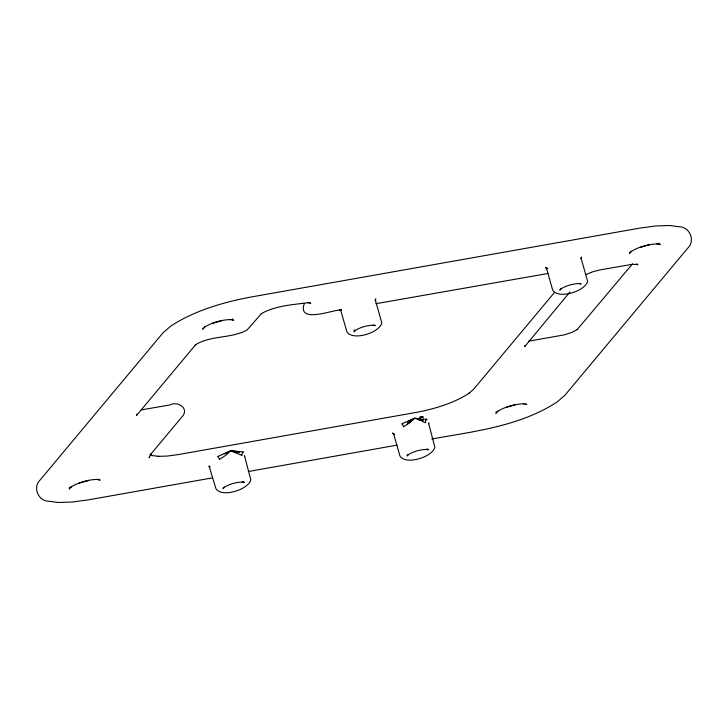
<?xml version="1.0" encoding="UTF-8"?>
<svg xmlns="http://www.w3.org/2000/svg" width="728" height="728" viewBox="0 0 728 728"><rect width="100%" height="100%" fill="white"/><g stroke="black" fill="none" stroke-linecap="round" stroke-linejoin="round"><path stroke-width="1.09" d="M428.51 422.968L434.862 447.129C432.732 456.975 405.687 465.538 399.936 455.974L393.821 434.543L392.556 432.996L394.376 434.288L393.229 433.706M244.499 455.801L250.814 479.752C248.685 489.607 221.64 498.161 215.888 488.606L209.036 465.965M136.91 414.141L136.546 415.442L195.705 344.635L195.241 344.936C206.798 337.628 221.166 337.737 234.079 334.762L242.579 332.296L247.256 329.784L261.643 313.422L261.179 313.723C275.393 305.678 292.492 304.741 308.354 302.675L307.826 302.666L310.71 303.367L309.737 302.448M149.486 456.383L149.131 457.685L150.996 453.963L150.587 454.463L183.083 415.551C188.643 407.307 176.886 401.092 169.824 404.95L141.25 409.9M203.148 328.01L202.793 329.311L204.777 326.963L204.313 327.263C212.212 322.386 221.558 319.792 230.822 319.556L230.294 319.546L233.606 320.356L232.632 319.446M223.405 487.396L223.041 488.706L224.315 487.214L223.842 487.505C229.484 484.029 236.163 482.182 242.77 482.009L242.242 482L244.381 482.509L243.398 481.59M407.452 454.773L407.089 456.074L408.353 454.581L407.889 454.882C413.531 451.406 420.202 449.549 426.817 449.385L426.29 449.376L428.428 449.877L427.445 448.967M525.043 345.336L524.679 346.637L569.933 292.001M629.802 252.37L629.447 253.672L631.431 251.324L630.967 251.624C638.865 246.756 648.211 244.153 657.475 243.926L656.947 243.916L659.413 244.235L659.013 243.188M375.757 298.671L375.421 300.973L375.293 299.781L381.8 322.904C379.67 332.76 352.616 341.323 346.865 331.759L340.558 309.691M423.114 419.619L422.604 421.558L425.643 422.731A2.721 2.284 -80.8 0 1 426.572 419.565L425.507 419.647L427.109 419.228L419.81 419.173L419.601 420.138L422.668 420.921L419.683 419.665L423.114 419.619L423.469 419.037M560.114 289.608L559.841 290.235L561.106 288.743L560.642 289.043C566.284 285.558 572.954 283.711 579.57 283.547L579.042 283.538L581.181 284.038L580.625 283.647M428.537 423.696L428.956 423.186M304.404 303.449C296.423 324.624 334.789 309.218 339.849 310.101L341.132 309.901L339.33 309.855M244.344 456.565L244.763 456.056M581.208 258.058L580.808 258.549L581.572 257.02L581.308 259.004L587.614 281.281C585.485 291.136 558.44 299.69 552.679 290.135L546.382 267.859L546.837 269.014L545.581 267.476L547.274 268.286L546.683 268.086M554.317 292.656L473.828 389.034L469.005 393.32L469.469 393.02C453.853 403.175 435.644 408.545 417.517 412.175L178.26 454.591L167.404 456.056L158.176 456.356L158.713 456.365L151.852 455.473L152.443 455.673L149.977 454.49M632.477 263.891L577.131 329.675L577.595 329.375L571.926 332.368L564.346 334.862L528.483 341.214M414.66 418.227L409.454 422.913L403.549 426.808A2.721 0.956 68.4 0 0 401.701 423.914L414.66 418.227L419.974 418.682L419.81 419.173L422.841 420.265L419.601 420.138L414.66 418.227L408.244 421.257M224.215 453.872L230.658 450.823L243.571 451.952A2.721 2.339 -78.2 0 0 242.042 455.437L230.658 450.823L217.654 456.547A2.721 0.956 68.4 0 1 219.501 459.441L225.398 455.546L230.658 450.823L237.665 451.487M585.858 274.62L592.719 271.781L600.5 269.806L632.486 264.291L637.191 264.464L636.6 264.264L637.883 264.883L636.909 263.964M222.158 320.611L212.494 323.332M649.831 244.599L640.231 247.465M88.652 480.471L78.997 483.192M515.306 404.832L505.651 407.562M375.803 303.731L548.393 273.409M212.549 477.85L88.407 499.854L72.236 502.038L58.495 502.484L47.511 501.119C37.801 500.209 32.796 486.786 40.067 480.052L162.963 332.887L170.789 326.071C194.048 310.929 221.157 302.948 248.157 297.534L639.594 228.146L655.764 225.962L669.505 225.516L680.489 226.881C690.199 227.791 695.204 241.214 687.933 247.948L565.037 395.113L557.211 401.929C519.956 426.208 474.492 431.376 431.75 438.984M248.339 471.507L397.079 445.136M339.849 310.101L341.332 309.964L340.076 309.955M209.073 466.284L210.228 466.875M659.413 244.235L658.822 244.026L660.26 244.726L659.286 243.807M374.811 325.27L375.366 325.662L373.227 325.161L373.755 325.17C367.139 325.334 360.469 327.191 354.827 330.667L355.291 330.366L354.026 331.859L354.29 329.884M525.78 403.667L526.763 404.586L523.441 403.776L523.978 403.785C514.705 404.013 505.369 406.615 497.461 411.484L497.925 411.184L495.941 413.531L496.205 411.557M99.126 479.306L100.109 480.216L96.788 479.406L97.325 479.415C88.052 479.652 78.715 482.245 70.807 487.123L71.271 486.823L69.287 489.17L69.551 487.196M232.359 318.819L232.742 319.81M228.501 452.27L226.317 453.717L228.501 452.27M408.99 421.958L407.525 423.86L413.013 419.674L407.271 423.487L408.99 421.958M420.848 417.099L419.838 417.754L419.719 417.299L423.123 416.662L423.268 417.262L420.848 417.099M239.339 452.088L232.951 451.342L239.339 452.088"/></g></svg>
